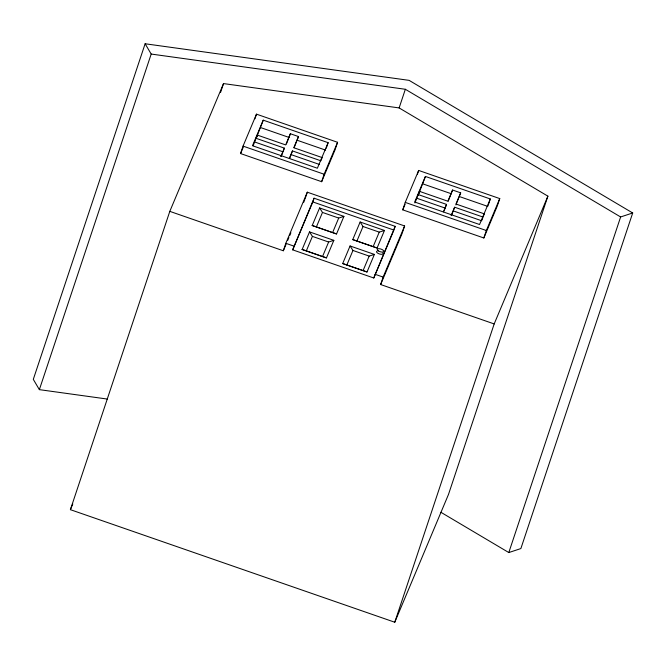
<?xml version="1.0" encoding="UTF-8"?>
<svg xmlns="http://www.w3.org/2000/svg" width="666" height="666" viewBox="0 0 666 666"><rect width="100%" height="100%" fill="white"/><g stroke="black" fill="none" stroke-linecap="round" stroke-linejoin="round"><path stroke-width="1" d="M440.909 512.287L508.799 552.555L520.87 548.559L632.7 212.97L409.099 80.353L145.13 43.765L33.3 379.354L39.361 389.643L107.276 399.051M39.361 389.643L151.19 54.054L145.13 43.765M70.396 509.665L169.805 211.363L223.518 83.583L399.134 107.925L547.893 196.154L448.484 494.455L394.772 622.235L70.396 509.665L72.802 503.946M220.563 92.441L223.518 83.583M240.568 153.555L243.048 146.104L256.477 114.152L337.57 142.299L335.09 149.758L321.653 181.701L240.568 153.555L243.331 146.978M254.928 118.814L256.477 114.152M253.147 145.721L257.301 135.073L285.681 144.922L290.384 133.741L298.493 136.555L294.114 147.735M257.301 135.073L256.368 137.87L263.245 120.163L328.122 142.674L326.257 148.268M255.96 138.27L284.34 148.118L283.1 151.848L254.72 142M286.397 143.989L290.384 133.741M289.643 158.391L292.449 150.932L320.837 160.781L322.178 157.584L293.789 147.735L298.493 136.555M169.805 211.363L283.333 250.766L285.822 243.306L307.301 192.191L404.62 225.965L402.131 233.425L380.644 284.54L494.18 323.934L547.893 196.154M305.128 198.718L307.301 192.191M292.682 249.85L312.829 201.931L393.922 230.078L373.776 277.997L292.682 249.85L314.069 198.202L395.163 226.348L394.23 229.146M312.829 201.931L314.069 198.202M321.653 181.701L324.142 174.242L337.57 142.299M399.134 107.925L405.344 89.277L151.19 54.054M373.776 277.997L395.163 226.348M402.747 209.848L405.236 202.389L418.664 170.438L499.758 198.585L497.269 206.044L483.841 237.987L402.747 209.848L405.119 204.204M380.644 284.54L383.133 277.081L404.62 225.965M417.424 174.167L418.664 170.438M414.943 202.939L419.488 191.358L447.868 201.207L452.572 190.026L460.681 192.84L455.91 204.962M419.488 191.358L418.248 195.088L425.432 176.448L490.309 198.968L488.128 205.486M444.114 210.931L446.528 204.404L418.148 194.555M448.193 201.215L452.572 190.026M451.44 215.609L454.637 207.218L483.017 217.066L482.092 219.863M483.841 237.987L486.33 230.528L499.758 198.585M394.772 622.235L494.18 323.934M508.799 552.555L620.629 216.966L632.7 212.97M263.245 120.163L252.497 145.721L317.374 168.232L328.122 142.674M280.819 156.502L284.34 148.118M281.144 156.502L282.709 152.78M289.319 158.383L292.449 150.932M283.333 250.766L286.122 244.139M287.712 240.351L288.902 237.512M289.702 235.622L290.892 232.784M303.629 202.489L304.82 199.65M302.139 249.467L309.524 231.901L333.849 240.343L326.465 257.909L302.139 249.467L326.465 257.909M312.212 225.508L319.597 207.942L343.922 216.383L336.538 233.957L312.212 225.508L336.538 233.957M306.368 250.774L312.412 236.397L309.524 231.901M316.442 226.815L322.477 212.437L319.597 207.942M322.585 256.402L328.629 242.024L333.849 240.343M332.659 232.442L338.703 218.065L343.922 216.383M342.682 263.545L350.066 245.97L374.4 254.412L367.016 271.986L342.682 263.545L367.016 271.986M352.755 239.585L360.14 222.011L384.473 230.453L377.081 248.027L352.755 239.585L377.081 248.027M346.911 264.843L352.955 250.466L350.066 245.97M356.984 240.884L363.028 226.507L360.14 222.011M363.128 270.471L369.172 256.094L374.4 254.412M373.201 246.512L379.245 232.134L384.473 230.453M425.432 176.448L414.685 202.006L479.562 224.517L490.309 198.968M443.398 211.855L446.528 204.404M451.115 215.601L454.637 207.218M460.681 192.84L455.977 204.021L484.365 213.878L483.358 216.267M260.756 127.622L289.144 137.471M297.252 140.285L325.632 150.133M422.943 183.908L451.332 193.756M459.44 196.57L487.82 206.418M291.209 154.662L319.588 164.51M416.899 198.285L445.288 208.133M453.396 210.947L481.776 220.796M243.048 146.104L324.142 174.242M405.236 202.389L486.33 230.528M322.477 212.437L338.703 218.065M363.028 226.507L379.245 232.134M312.412 236.397L328.629 242.024M352.955 250.466L369.172 256.094M285.822 243.306L293.931 246.12M375.025 274.267L383.133 277.081M405.344 89.277L620.629 216.966M382.875 252.963A3.438 1.382 18.4 0 1 379.262 253.904A3.438 1.382 18.4 0 1 377.256 251.015M378.455 250.932A3.438 1.382 18.4 0 0 383.783 251.515A3.438 1.382 18.4 0 0 379.387 248.718A3.438 1.382 18.4 0 0 378.455 250.932"/></g></svg>
